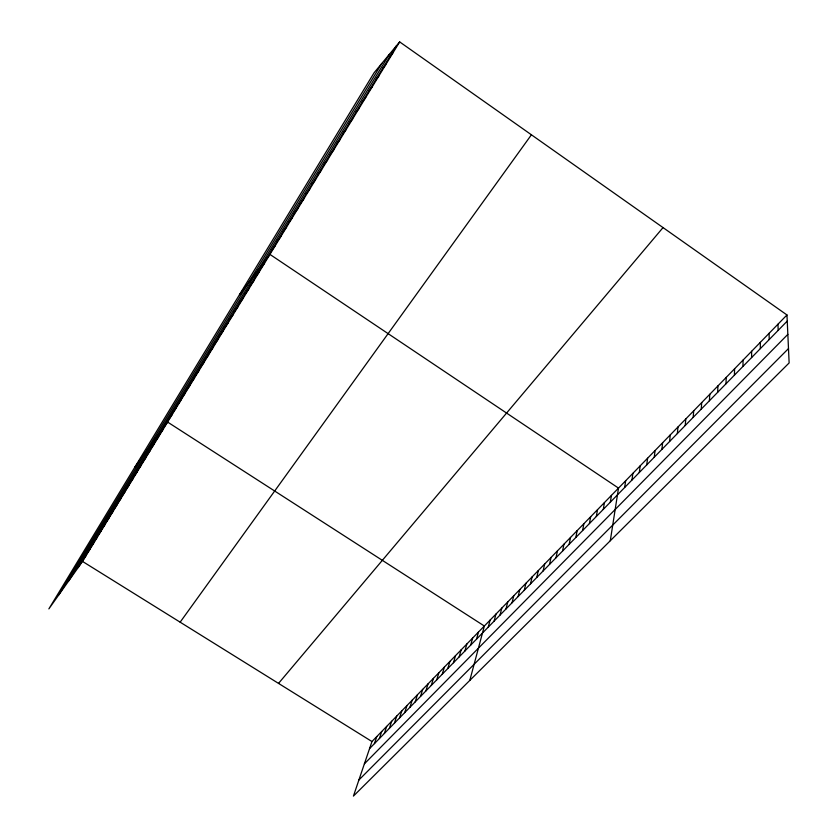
<?xml version="1.0" encoding="UTF-8"?>
<svg xmlns="http://www.w3.org/2000/svg" width="838" height="838" viewBox="0 0 838 838"><rect width="100%" height="100%" fill="white"/><g stroke="black" fill="none" stroke-linecap="round" stroke-linejoin="round"><path stroke-width="1.26" d="M751.602 357.564L751.634 351.269M742.96 366.405L743.065 360.078M734.423 375.152L734.591 368.783M725.98 383.794L726.221 377.393M717.642 392.331L717.946 385.889M709.398 400.763L709.776 394.3M701.249 409.112L701.689 402.607M693.194 417.355L693.696 410.83M685.233 425.505L685.788 418.948M677.355 433.56L677.984 426.982M669.572 441.532L670.253 434.922M661.873 449.409L662.617 442.768M654.269 457.202L655.065 450.54M646.737 464.901L647.585 458.218M639.3 472.517L640.201 465.813M631.936 480.048L632.889 473.323M624.656 487.507L625.661 480.75M610.294 540.73L618.507 488.104L269.941 254.406L239.479 294.672M610.326 502.172L611.436 495.373M603.287 509.378L604.439 502.57M596.31 516.512L597.515 509.693M589.418 523.572L590.664 516.732M582.588 530.559L583.877 523.698M575.842 537.472L577.173 530.59M569.159 544.312L570.531 537.42M562.549 551.079L563.964 544.176M556.003 557.773L557.459 550.859M549.529 564.403L551.027 557.469M543.118 570.961L544.658 564.016M536.77 577.455L538.342 570.5M530.496 583.887L532.109 576.921M524.274 590.245L525.929 583.269M518.125 596.551L519.801 589.564M512.028 602.784L513.746 595.787M505.995 608.954L507.755 601.956M500.024 615.071L501.815 608.053M494.116 621.126L495.928 614.097M488.261 627.117L490.104 620.089M469.804 680.404L484.343 626.017L167.6 422.069L134.813 467.195M476.55 639.101L478.456 632.062M470.694 645.092L472.632 638.053M464.891 651.032L466.86 643.982M459.151 656.908L461.151 649.848M453.463 662.722L455.495 655.662M447.838 668.483L449.901 661.423M442.265 674.192L444.35 667.121M436.745 679.838L438.861 672.767M431.277 685.442L433.414 678.361M425.861 690.983L428.029 683.902M420.498 696.472L422.687 689.391M415.187 701.909L417.397 694.828M409.929 707.293L412.16 700.212M404.712 712.635L406.975 705.544M399.548 717.915L401.831 710.823M394.426 723.152L396.73 716.061M389.366 728.337L391.692 721.246M384.338 733.48L386.685 726.389M379.363 738.571L381.73 731.48M374.429 743.62L376.817 736.529M786.966 314.962L371.957 741.536L353.427 796.1L789.134 362.938L786.966 314.962L399.663 41.9L374.146 72.686L48.866 608.891L82.522 561.429L399.663 41.9M58.807 594.875L381.793 63.458M68.758 580.828L389.356 54.334M78.154 567.588L396.405 45.828M85.539 555.479L89.896 549.34M81.831 561.565L86.199 555.416M100.738 530.569L105.075 524.483M96.883 536.886L101.23 530.789M93.06 543.15L97.418 537.032M89.289 549.34L93.636 543.213M112.522 511.243L116.849 505.199M108.552 517.748L112.889 511.683M104.624 524.19L108.961 518.114M124.663 491.34L128.968 485.338M120.578 498.044L124.893 492.021M116.534 504.675L120.85 498.641M137.17 470.83L141.454 464.881M132.959 477.733L137.254 471.773M128.79 484.574L133.095 478.582M180.149 622.173L531.418 134.792M150.065 449.692L154.328 443.805M145.728 456.815L149.992 450.896M141.423 463.854L145.707 457.925M158.885 435.236L163.127 429.381M154.454 442.506L158.707 436.629M172.188 413.417L176.399 407.635M167.757 420.697L171.979 414.883M181.197 398.647L185.387 392.917M176.671 406.074L180.872 400.313M190.404 383.563L194.563 377.886M185.774 391.147L189.954 385.438M199.79 368.165L203.927 362.54M195.076 375.906L199.224 370.249M209.385 352.442L213.491 346.869M204.566 360.35L208.683 354.746M219.189 336.373L223.264 330.874M214.256 344.449L218.351 338.908M229.193 319.959L233.247 314.522M224.165 328.213L228.229 322.735M234.284 311.61L238.317 306.216M244.633 294.651L248.624 289.32M239.427 303.178L243.439 297.815M249.892 286.03L253.862 280.74M260.587 268.495L264.525 263.279M255.213 277.305L259.162 272.057M271.533 250.552L275.419 245.429M277.095 241.428L280.96 236.347M282.72 232.199L286.565 227.171M288.419 222.866L292.232 217.88M300.004 203.875L303.775 198.983M294.18 213.428L297.972 208.484M305.901 194.207L309.641 189.367M311.872 184.423L315.58 179.636M317.906 174.524L321.593 169.8M324.013 164.51L327.668 159.838M330.203 154.37L333.817 149.761M336.457 144.105L340.05 139.558M342.794 133.724L346.345 129.23M349.205 123.207L352.725 118.776M355.7 112.564L359.188 108.207M362.278 101.786L365.724 97.491M368.93 90.871L372.344 86.649M375.665 79.82L379.048 75.671M382.495 68.632L385.826 64.557M389.408 57.298L392.697 53.297M278.53 683.399L663.036 227.59M369.548 748.627L787.238 321.09M364.373 763.858L787.846 334.372M358.894 780L788.485 348.587M82.522 561.429L371.957 741.536M777.968 324.201L778.167 330.371M769.085 333.335L769.211 339.547M760.307 342.354L760.349 348.608"/></g></svg>
